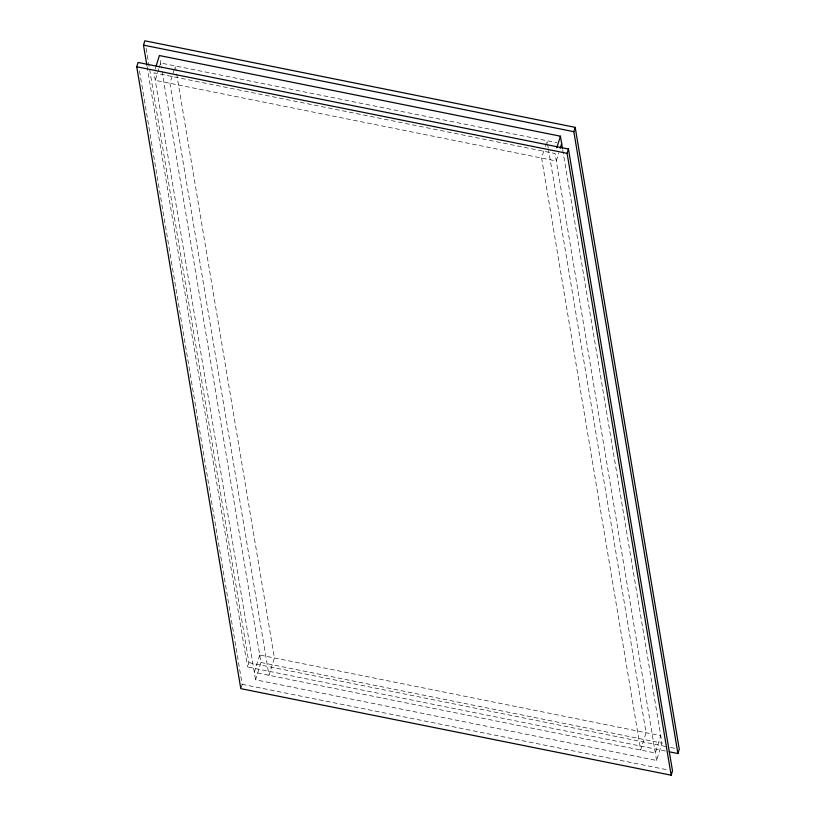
<?xml version="1.0" encoding="UTF-8"?>
<svg xmlns="http://www.w3.org/2000/svg" width="816" height="816" viewBox="0 0 816 816"><rect width="100%" height="100%" fill="white"/><g stroke="black" fill="none" stroke-linecap="round" stroke-linejoin="round"><path stroke-width="0.61" stroke-dasharray="4.08 3.06" d="M155.091 69.401L155.815 67.096M158.855 68.779L155.264 80.325L556.267 160.987L558.797 152.898M159.222 67.626L160.66 63.005L556.777 142.678M174.247 69.421L169.932 83.283L269.005 675.291L274.4 657.971L175.328 65.953L174.614 68.269M241.138 687.562L242.158 684.318L139.138 68.738M665.438 751.036L247.554 666.988L248.9 662.663L149.461 68.442M562.724 149.94L661.99 743.131L656.594 760.461L255.581 679.799L260.977 662.48L161.293 66.779M543.762 151.103L541.6 158.029L640.672 750.047L646.068 732.717L548.474 149.512M545.2 146.482L546.995 140.709L547.424 143.228M260.977 662.48L661.99 743.131M248.9 662.663L665.54 746.456M670.528 747.456L675.515 748.466M242.158 684.318L667.519 769.865M656.594 760.461L555.023 153.52L154.01 72.869L255.581 679.799M547.628 144.483L548.26 148.247M160.242 60.517L161.078 65.525M146.105 48.338L149.257 67.177M147.064 66.484L247.554 666.988M259.733 655.013L254.327 672.343L655.34 752.995L660.736 735.675L259.733 655.013"/><path stroke-width="1.22" d="M136.741 66.79L138.088 62.455L568.446 149.012L672.506 770.865L671.16 775.2L240.802 688.643L136.741 66.79L567.1 153.337L671.16 775.2M146.849 65.229L143.494 45.135L144.84 40.8L575.198 127.357L679.259 749.21L677.912 753.545L669.181 751.791M156.172 65.943L159.406 55.539L560.419 136.201L562.51 148.685M556.828 147.747L560.419 136.201M560.235 148.277L561.673 143.657M567.1 153.337L568.446 149.012M677.912 753.545L573.842 131.682L575.198 127.357M143.494 45.135L573.842 131.682"/></g></svg>
